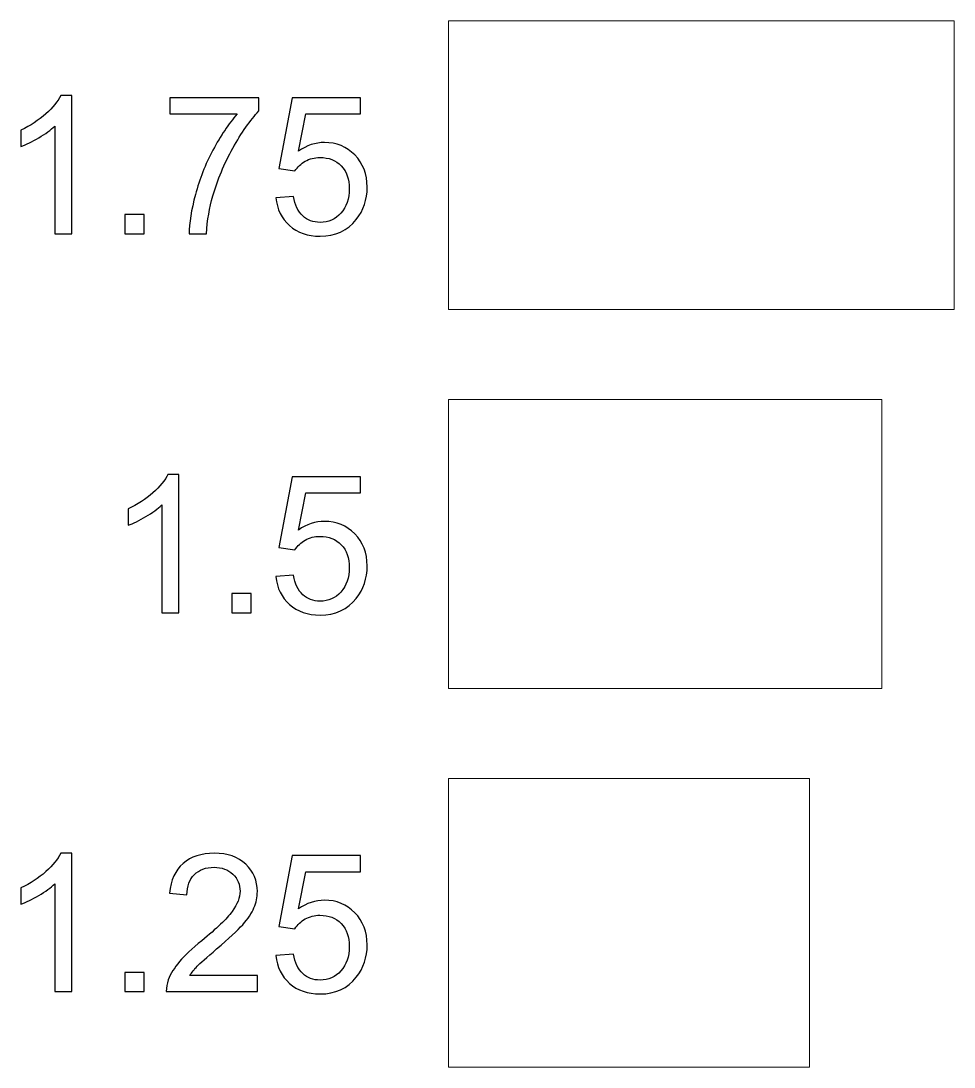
# Model space of a CAD drawing. Header units: millimetres. Extents: x -742 to 1487, y -1115 to 638.
# Drawn here: x -30.5 to 31, y -618.4 to -549.4 of the extents above; entities that cross this region are included whole.
import ezdxf

# ---------------------------------------------------------------- set-up
doc = ezdxf.new("R2010")
doc.units = ezdxf.units.MM
doc.layers.add('Layer 1', color=7, linetype='CONTINUOUS')

msp = doc.modelspace()

# ---------------------------------------------------------------- linework, layer by layer
at = {"layer": 'Layer 1', "color": 250, "lineweight": 9}
for points, knots in [([(-2.325, -568.466), (-2.325, -568.466), (-2.325, -549.416), (-2.325, -549.416), (-2.325, -549.416), (-2.325, -549.416), (31.013, -549.416), (31.013, -549.416), (31.013, -549.416), (31.013, -549.416), (31.013, -568.466), (31.013, -568.466), (31.013, -568.466), (31.013, -568.466), (-2.325, -568.466), (-2.325, -568.466)], [0, 0, 0, 0, 0.2, 0.2, 0.2, 0.2, 0.4, 0.4, 0.4, 0.4, 0.6, 0.6, 0.6, 0.6, 1, 1, 1, 1]), ([(-27.179, -563.469), (-27.179, -563.469), (-28.297, -563.469), (-28.297, -563.469), (-28.297, -563.469), (-28.297, -563.469), (-28.297, -556.353), (-28.297, -556.353), (-28.297, -556.353), (-28.566, -556.611), (-28.919, -556.867), (-29.355, -557.123), (-29.355, -557.123), (-29.791, -557.379), (-30.185, -557.572), (-30.532, -557.699), (-30.532, -557.699), (-30.532, -557.699), (-30.532, -556.62), (-30.532, -556.62), (-30.532, -556.62), (-29.908, -556.328), (-29.362, -555.972), (-28.894, -555.553), (-28.894, -555.553), (-28.426, -555.136), (-28.094, -554.732), (-27.899, -554.338), (-27.899, -554.338), (-27.899, -554.338), (-27.179, -554.338), (-27.179, -554.338), (-27.179, -554.338), (-27.179, -554.338), (-27.179, -563.469), (-27.179, -563.469)], [0, 0, 0, 0, 0.1, 0.1, 0.1, 0.1, 0.2, 0.2, 0.2, 0.2, 0.3, 0.3, 0.3, 0.3, 0.4, 0.4, 0.4, 0.4, 0.5, 0.5, 0.5, 0.5, 0.6, 0.6, 0.6, 0.6, 0.7, 0.7, 0.7, 0.7, 0.8, 0.8, 0.8, 0.8, 1, 1, 1, 1]), ([(-20.715, -555.557), (-20.715, -555.557), (-20.715, -554.49), (-20.715, -554.49), (-20.715, -554.49), (-20.715, -554.49), (-14.835, -554.49), (-14.835, -554.49), (-14.835, -554.49), (-14.835, -554.49), (-14.835, -555.354), (-14.835, -555.354), (-14.835, -555.354), (-15.413, -555.97), (-15.989, -556.789), (-16.556, -557.811), (-16.556, -557.811), (-17.125, -558.834), (-17.563, -559.886), (-17.875, -560.967), (-17.875, -560.967), (-18.097, -561.727), (-18.241, -562.563), (-18.302, -563.469), (-18.302, -563.469), (-18.302, -563.469), (-19.445, -563.469), (-19.445, -563.469), (-19.445, -563.469), (-19.432, -562.754), (-19.293, -561.888), (-19.024, -560.874), (-19.024, -560.874), (-18.755, -559.858), (-18.372, -558.88), (-17.87, -557.938), (-17.87, -557.938), (-17.369, -556.996), (-16.835, -556.203), (-16.27, -555.557), (-16.27, -555.557), (-16.27, -555.557), (-20.715, -555.557), (-20.715, -555.557)], [0, 0, 0, 0, 0.083333, 0.083333, 0.083333, 0.083333, 0.166667, 0.166667, 0.166667, 0.166667, 0.25, 0.25, 0.25, 0.25, 0.333333, 0.333333, 0.333333, 0.333333, 0.416667, 0.416667, 0.416667, 0.416667, 0.5, 0.5, 0.5, 0.5, 0.583333, 0.583333, 0.583333, 0.583333, 0.666667, 0.666667, 0.666667, 0.666667, 0.75, 0.75, 0.75, 0.75, 0.833333, 0.833333, 0.833333, 0.833333, 1, 1, 1, 1]), ([(-13.715, -561.082), (-13.715, -561.082), (-12.547, -560.993), (-12.547, -560.993), (-12.547, -560.993), (-12.46, -561.562), (-12.259, -561.99), (-11.946, -562.277), (-11.946, -562.277), (-11.633, -562.563), (-11.249, -562.707), (-10.799, -562.707), (-10.799, -562.707), (-10.255, -562.707), (-9.8, -562.504), (-9.429, -562.1), (-9.429, -562.1), (-9.061, -561.693), (-8.877, -561.156), (-8.877, -560.487), (-8.877, -560.487), (-8.877, -559.85), (-9.052, -559.348), (-9.406, -558.98), (-9.406, -558.98), (-9.759, -558.611), (-10.227, -558.427), (-10.809, -558.427), (-10.809, -558.427), (-11.171, -558.427), (-11.495, -558.51), (-11.783, -558.675), (-11.783, -558.675), (-12.069, -558.84), (-12.293, -559.054), (-12.458, -559.316), (-12.458, -559.316), (-12.458, -559.316), (-13.512, -559.164), (-13.512, -559.164), (-13.512, -559.164), (-13.512, -559.164), (-12.636, -554.49), (-12.636, -554.49), (-12.636, -554.49), (-12.636, -554.49), (-8.127, -554.49), (-8.127, -554.49), (-8.127, -554.49), (-8.127, -554.49), (-8.127, -555.557), (-8.127, -555.557), (-8.127, -555.557), (-8.127, -555.557), (-11.745, -555.557), (-11.745, -555.557), (-11.745, -555.557), (-11.745, -555.557), (-12.229, -558.01), (-12.229, -558.01), (-12.229, -558.01), (-11.685, -557.627), (-11.114, -557.437), (-10.517, -557.437), (-10.517, -557.437), (-9.725, -557.437), (-9.057, -557.712), (-8.513, -558.262), (-8.513, -558.262), (-7.969, -558.812), (-7.696, -559.519), (-7.696, -560.383), (-7.696, -560.383), (-7.696, -561.206), (-7.935, -561.918), (-8.413, -562.517), (-8.413, -562.517), (-8.995, -563.253), (-9.791, -563.622), (-10.799, -563.622), (-10.799, -563.622), (-11.624, -563.622), (-12.297, -563.389), (-12.82, -562.925), (-12.82, -562.925), (-13.343, -562.462), (-13.641, -561.848), (-13.715, -561.082)], [0, 0, 0, 0, 0.043478, 0.043478, 0.043478, 0.043478, 0.086957, 0.086957, 0.086957, 0.086957, 0.130435, 0.130435, 0.130435, 0.130435, 0.173913, 0.173913, 0.173913, 0.173913, 0.217391, 0.217391, 0.217391, 0.217391, 0.26087, 0.26087, 0.26087, 0.26087, 0.304348, 0.304348, 0.304348, 0.304348, 0.347826, 0.347826, 0.347826, 0.347826, 0.391304, 0.391304, 0.391304, 0.391304, 0.434783, 0.434783, 0.434783, 0.434783, 0.478261, 0.478261, 0.478261, 0.478261, 0.521739, 0.521739, 0.521739, 0.521739, 0.565217, 0.565217, 0.565217, 0.565217, 0.608696, 0.608696, 0.608696, 0.608696, 0.652174, 0.652174, 0.652174, 0.652174, 0.695652, 0.695652, 0.695652, 0.695652, 0.73913, 0.73913, 0.73913, 0.73913, 0.782609, 0.782609, 0.782609, 0.782609, 0.826087, 0.826087, 0.826087, 0.826087, 0.869565, 0.869565, 0.869565, 0.869565, 0.913043, 0.913043, 0.913043, 0.913043, 1, 1, 1, 1]), ([(-23.685, -563.469), (-23.685, -563.469), (-23.685, -562.199), (-23.685, -562.199), (-23.685, -562.199), (-23.685, -562.199), (-22.415, -562.199), (-22.415, -562.199), (-22.415, -562.199), (-22.415, -562.199), (-22.415, -563.469), (-22.415, -563.469), (-22.415, -563.469), (-22.415, -563.469), (-23.685, -563.469), (-23.685, -563.469)], [0, 0, 0, 0, 0.2, 0.2, 0.2, 0.2, 0.4, 0.4, 0.4, 0.4, 0.6, 0.6, 0.6, 0.6, 1, 1, 1, 1]), ([(-2.325, -593.457), (-2.325, -593.457), (-2.325, -574.407), (-2.325, -574.407), (-2.325, -574.407), (-2.325, -574.407), (26.25, -574.407), (26.25, -574.407), (26.25, -574.407), (26.25, -574.407), (26.25, -593.457), (26.25, -593.457), (26.25, -593.457), (26.25, -593.457), (-2.325, -593.457), (-2.325, -593.457)], [0, 0, 0, 0, 0.2, 0.2, 0.2, 0.2, 0.4, 0.4, 0.4, 0.4, 0.6, 0.6, 0.6, 0.6, 1, 1, 1, 1]), ([(-20.116, -588.469), (-20.116, -588.469), (-21.234, -588.469), (-21.234, -588.469), (-21.234, -588.469), (-21.234, -588.469), (-21.234, -581.353), (-21.234, -581.353), (-21.234, -581.353), (-21.503, -581.611), (-21.856, -581.867), (-22.292, -582.123), (-22.292, -582.123), (-22.728, -582.379), (-23.122, -582.572), (-23.469, -582.699), (-23.469, -582.699), (-23.469, -582.699), (-23.469, -581.62), (-23.469, -581.62), (-23.469, -581.62), (-22.845, -581.328), (-22.298, -580.972), (-21.831, -580.553), (-21.831, -580.553), (-21.363, -580.136), (-21.031, -579.732), (-20.836, -579.338), (-20.836, -579.338), (-20.836, -579.338), (-20.116, -579.338), (-20.116, -579.338), (-20.116, -579.338), (-20.116, -579.338), (-20.116, -588.469), (-20.116, -588.469)], [0, 0, 0, 0, 0.1, 0.1, 0.1, 0.1, 0.2, 0.2, 0.2, 0.2, 0.3, 0.3, 0.3, 0.3, 0.4, 0.4, 0.4, 0.4, 0.5, 0.5, 0.5, 0.5, 0.6, 0.6, 0.6, 0.6, 0.7, 0.7, 0.7, 0.7, 0.8, 0.8, 0.8, 0.8, 1, 1, 1, 1]), ([(-13.715, -586.082), (-13.715, -586.082), (-12.547, -585.993), (-12.547, -585.993), (-12.547, -585.993), (-12.46, -586.562), (-12.259, -586.99), (-11.946, -587.277), (-11.946, -587.277), (-11.633, -587.563), (-11.249, -587.707), (-10.799, -587.707), (-10.799, -587.707), (-10.255, -587.707), (-9.8, -587.504), (-9.429, -587.1), (-9.429, -587.1), (-9.061, -586.693), (-8.877, -586.156), (-8.877, -585.487), (-8.877, -585.487), (-8.877, -584.85), (-9.052, -584.348), (-9.406, -583.98), (-9.406, -583.98), (-9.759, -583.611), (-10.227, -583.427), (-10.809, -583.427), (-10.809, -583.427), (-11.171, -583.427), (-11.495, -583.51), (-11.783, -583.675), (-11.783, -583.675), (-12.069, -583.84), (-12.293, -584.054), (-12.458, -584.316), (-12.458, -584.316), (-12.458, -584.316), (-13.512, -584.164), (-13.512, -584.164), (-13.512, -584.164), (-13.512, -584.164), (-12.636, -579.49), (-12.636, -579.49), (-12.636, -579.49), (-12.636, -579.49), (-8.127, -579.49), (-8.127, -579.49), (-8.127, -579.49), (-8.127, -579.49), (-8.127, -580.557), (-8.127, -580.557), (-8.127, -580.557), (-8.127, -580.557), (-11.745, -580.557), (-11.745, -580.557), (-11.745, -580.557), (-11.745, -580.557), (-12.229, -583.01), (-12.229, -583.01), (-12.229, -583.01), (-11.685, -582.627), (-11.114, -582.437), (-10.517, -582.437), (-10.517, -582.437), (-9.725, -582.437), (-9.057, -582.712), (-8.513, -583.262), (-8.513, -583.262), (-7.969, -583.812), (-7.696, -584.519), (-7.696, -585.383), (-7.696, -585.383), (-7.696, -586.206), (-7.935, -586.918), (-8.413, -587.517), (-8.413, -587.517), (-8.995, -588.253), (-9.791, -588.622), (-10.799, -588.622), (-10.799, -588.622), (-11.624, -588.622), (-12.297, -588.389), (-12.82, -587.925), (-12.82, -587.925), (-13.343, -587.462), (-13.641, -586.848), (-13.715, -586.082)], [0, 0, 0, 0, 0.043478, 0.043478, 0.043478, 0.043478, 0.086957, 0.086957, 0.086957, 0.086957, 0.130435, 0.130435, 0.130435, 0.130435, 0.173913, 0.173913, 0.173913, 0.173913, 0.217391, 0.217391, 0.217391, 0.217391, 0.26087, 0.26087, 0.26087, 0.26087, 0.304348, 0.304348, 0.304348, 0.304348, 0.347826, 0.347826, 0.347826, 0.347826, 0.391304, 0.391304, 0.391304, 0.391304, 0.434783, 0.434783, 0.434783, 0.434783, 0.478261, 0.478261, 0.478261, 0.478261, 0.521739, 0.521739, 0.521739, 0.521739, 0.565217, 0.565217, 0.565217, 0.565217, 0.608696, 0.608696, 0.608696, 0.608696, 0.652174, 0.652174, 0.652174, 0.652174, 0.695652, 0.695652, 0.695652, 0.695652, 0.73913, 0.73913, 0.73913, 0.73913, 0.782609, 0.782609, 0.782609, 0.782609, 0.826087, 0.826087, 0.826087, 0.826087, 0.869565, 0.869565, 0.869565, 0.869565, 0.913043, 0.913043, 0.913043, 0.913043, 1, 1, 1, 1]), ([(-16.622, -588.469), (-16.622, -588.469), (-16.622, -587.199), (-16.622, -587.199), (-16.622, -587.199), (-16.622, -587.199), (-15.352, -587.199), (-15.352, -587.199), (-15.352, -587.199), (-15.352, -587.199), (-15.352, -588.469), (-15.352, -588.469), (-15.352, -588.469), (-15.352, -588.469), (-16.622, -588.469), (-16.622, -588.469)], [0, 0, 0, 0, 0.2, 0.2, 0.2, 0.2, 0.4, 0.4, 0.4, 0.4, 0.6, 0.6, 0.6, 0.6, 1, 1, 1, 1]), ([(-2.325, -618.447), (-2.325, -618.447), (-2.325, -599.397), (-2.325, -599.397), (-2.325, -599.397), (-2.325, -599.397), (21.488, -599.397), (21.488, -599.397), (21.488, -599.397), (21.488, -599.397), (21.488, -618.447), (21.488, -618.447), (21.488, -618.447), (21.488, -618.447), (-2.325, -618.447), (-2.325, -618.447)], [0, 0, 0, 0, 0.2, 0.2, 0.2, 0.2, 0.4, 0.4, 0.4, 0.4, 0.6, 0.6, 0.6, 0.6, 1, 1, 1, 1]), ([(-27.179, -613.469), (-27.179, -613.469), (-28.297, -613.469), (-28.297, -613.469), (-28.297, -613.469), (-28.297, -613.469), (-28.297, -606.353), (-28.297, -606.353), (-28.297, -606.353), (-28.566, -606.611), (-28.919, -606.867), (-29.355, -607.123), (-29.355, -607.123), (-29.791, -607.379), (-30.185, -607.572), (-30.532, -607.699), (-30.532, -607.699), (-30.532, -607.699), (-30.532, -606.62), (-30.532, -606.62), (-30.532, -606.62), (-29.908, -606.328), (-29.362, -605.972), (-28.894, -605.553), (-28.894, -605.553), (-28.426, -605.136), (-28.094, -604.732), (-27.899, -604.338), (-27.899, -604.338), (-27.899, -604.338), (-27.179, -604.338), (-27.179, -604.338), (-27.179, -604.338), (-27.179, -604.338), (-27.179, -613.469), (-27.179, -613.469)], [0, 0, 0, 0, 0.1, 0.1, 0.1, 0.1, 0.2, 0.2, 0.2, 0.2, 0.3, 0.3, 0.3, 0.3, 0.4, 0.4, 0.4, 0.4, 0.5, 0.5, 0.5, 0.5, 0.6, 0.6, 0.6, 0.6, 0.7, 0.7, 0.7, 0.7, 0.8, 0.8, 0.8, 0.8, 1, 1, 1, 1]), ([(-14.924, -612.402), (-14.924, -612.402), (-14.924, -613.469), (-14.924, -613.469), (-14.924, -613.469), (-14.924, -613.469), (-20.944, -613.469), (-20.944, -613.469), (-20.944, -613.469), (-20.952, -613.2), (-20.908, -612.942), (-20.813, -612.692), (-20.813, -612.692), (-20.658, -612.284), (-20.41, -611.88), (-20.07, -611.484), (-20.07, -611.484), (-19.729, -611.088), (-19.242, -610.631), (-18.609, -610.112), (-18.609, -610.112), (-17.625, -609.301), (-16.956, -608.66), (-16.607, -608.186), (-16.607, -608.186), (-16.255, -607.712), (-16.08, -607.263), (-16.08, -606.84), (-16.08, -606.84), (-16.08, -606.397), (-16.238, -606.025), (-16.556, -605.72), (-16.556, -605.72), (-16.873, -605.417), (-17.288, -605.265), (-17.798, -605.265), (-17.798, -605.265), (-18.338, -605.265), (-18.77, -605.426), (-19.094, -605.748), (-19.094, -605.748), (-19.418, -606.067), (-19.581, -606.512), (-19.585, -607.081), (-19.585, -607.081), (-19.585, -607.081), (-20.728, -606.967), (-20.728, -606.967), (-20.728, -606.967), (-20.65, -606.112), (-20.353, -605.46), (-19.841, -605.011), (-19.841, -605.011), (-19.327, -604.562), (-18.639, -604.338), (-17.773, -604.338), (-17.773, -604.338), (-16.901, -604.338), (-16.209, -604.579), (-15.701, -605.064), (-15.701, -605.064), (-15.191, -605.549), (-14.937, -606.15), (-14.937, -606.865), (-14.937, -606.865), (-14.937, -607.229), (-15.011, -607.587), (-15.161, -607.938), (-15.161, -607.938), (-15.309, -608.292), (-15.557, -608.662), (-15.902, -609.052), (-15.902, -609.052), (-16.249, -609.439), (-16.823, -609.975), (-17.623, -610.652), (-17.623, -610.652), (-18.294, -611.215), (-18.725, -611.596), (-18.916, -611.797), (-18.916, -611.797), (-19.106, -611.998), (-19.263, -612.199), (-19.388, -612.402), (-19.388, -612.402), (-19.388, -612.402), (-14.924, -612.402), (-14.924, -612.402)], [0, 0, 0, 0, 0.043478, 0.043478, 0.043478, 0.043478, 0.086957, 0.086957, 0.086957, 0.086957, 0.130435, 0.130435, 0.130435, 0.130435, 0.173913, 0.173913, 0.173913, 0.173913, 0.217391, 0.217391, 0.217391, 0.217391, 0.26087, 0.26087, 0.26087, 0.26087, 0.304348, 0.304348, 0.304348, 0.304348, 0.347826, 0.347826, 0.347826, 0.347826, 0.391304, 0.391304, 0.391304, 0.391304, 0.434783, 0.434783, 0.434783, 0.434783, 0.478261, 0.478261, 0.478261, 0.478261, 0.521739, 0.521739, 0.521739, 0.521739, 0.565217, 0.565217, 0.565217, 0.565217, 0.608696, 0.608696, 0.608696, 0.608696, 0.652174, 0.652174, 0.652174, 0.652174, 0.695652, 0.695652, 0.695652, 0.695652, 0.73913, 0.73913, 0.73913, 0.73913, 0.782609, 0.782609, 0.782609, 0.782609, 0.826087, 0.826087, 0.826087, 0.826087, 0.869565, 0.869565, 0.869565, 0.869565, 0.913043, 0.913043, 0.913043, 0.913043, 1, 1, 1, 1]), ([(-13.715, -611.082), (-13.715, -611.082), (-12.547, -610.993), (-12.547, -610.993), (-12.547, -610.993), (-12.46, -611.562), (-12.259, -611.99), (-11.946, -612.277), (-11.946, -612.277), (-11.633, -612.563), (-11.249, -612.707), (-10.799, -612.707), (-10.799, -612.707), (-10.255, -612.707), (-9.8, -612.504), (-9.429, -612.1), (-9.429, -612.1), (-9.061, -611.693), (-8.877, -611.156), (-8.877, -610.487), (-8.877, -610.487), (-8.877, -609.85), (-9.052, -609.348), (-9.406, -608.98), (-9.406, -608.98), (-9.759, -608.611), (-10.227, -608.427), (-10.809, -608.427), (-10.809, -608.427), (-11.171, -608.427), (-11.495, -608.51), (-11.783, -608.675), (-11.783, -608.675), (-12.069, -608.84), (-12.293, -609.054), (-12.458, -609.316), (-12.458, -609.316), (-12.458, -609.316), (-13.512, -609.164), (-13.512, -609.164), (-13.512, -609.164), (-13.512, -609.164), (-12.636, -604.49), (-12.636, -604.49), (-12.636, -604.49), (-12.636, -604.49), (-8.127, -604.49), (-8.127, -604.49), (-8.127, -604.49), (-8.127, -604.49), (-8.127, -605.557), (-8.127, -605.557), (-8.127, -605.557), (-8.127, -605.557), (-11.745, -605.557), (-11.745, -605.557), (-11.745, -605.557), (-11.745, -605.557), (-12.229, -608.01), (-12.229, -608.01), (-12.229, -608.01), (-11.685, -607.627), (-11.114, -607.437), (-10.517, -607.437), (-10.517, -607.437), (-9.725, -607.437), (-9.057, -607.712), (-8.513, -608.262), (-8.513, -608.262), (-7.969, -608.812), (-7.696, -609.519), (-7.696, -610.383), (-7.696, -610.383), (-7.696, -611.206), (-7.935, -611.918), (-8.413, -612.517), (-8.413, -612.517), (-8.995, -613.253), (-9.791, -613.622), (-10.799, -613.622), (-10.799, -613.622), (-11.624, -613.622), (-12.297, -613.389), (-12.82, -612.925), (-12.82, -612.925), (-13.343, -612.462), (-13.641, -611.848), (-13.715, -611.082)], [0, 0, 0, 0, 0.043478, 0.043478, 0.043478, 0.043478, 0.086957, 0.086957, 0.086957, 0.086957, 0.130435, 0.130435, 0.130435, 0.130435, 0.173913, 0.173913, 0.173913, 0.173913, 0.217391, 0.217391, 0.217391, 0.217391, 0.26087, 0.26087, 0.26087, 0.26087, 0.304348, 0.304348, 0.304348, 0.304348, 0.347826, 0.347826, 0.347826, 0.347826, 0.391304, 0.391304, 0.391304, 0.391304, 0.434783, 0.434783, 0.434783, 0.434783, 0.478261, 0.478261, 0.478261, 0.478261, 0.521739, 0.521739, 0.521739, 0.521739, 0.565217, 0.565217, 0.565217, 0.565217, 0.608696, 0.608696, 0.608696, 0.608696, 0.652174, 0.652174, 0.652174, 0.652174, 0.695652, 0.695652, 0.695652, 0.695652, 0.73913, 0.73913, 0.73913, 0.73913, 0.782609, 0.782609, 0.782609, 0.782609, 0.826087, 0.826087, 0.826087, 0.826087, 0.869565, 0.869565, 0.869565, 0.869565, 0.913043, 0.913043, 0.913043, 0.913043, 1, 1, 1, 1]), ([(-23.685, -613.469), (-23.685, -613.469), (-23.685, -612.199), (-23.685, -612.199), (-23.685, -612.199), (-23.685, -612.199), (-22.415, -612.199), (-22.415, -612.199), (-22.415, -612.199), (-22.415, -612.199), (-22.415, -613.469), (-22.415, -613.469), (-22.415, -613.469), (-22.415, -613.469), (-23.685, -613.469), (-23.685, -613.469)], [0, 0, 0, 0, 0.2, 0.2, 0.2, 0.2, 0.4, 0.4, 0.4, 0.4, 0.6, 0.6, 0.6, 0.6, 1, 1, 1, 1])]:
    msp.add_open_spline(points, degree=3, knots=knots, dxfattribs=at)
at = {"layer": 'Layer 1', "color": 250}
for points, knots in [([(-27.179, -563.469), (-27.179, -563.469), (-28.297, -563.469), (-28.297, -563.469), (-28.297, -563.469), (-28.297, -563.469), (-28.297, -556.353), (-28.297, -556.353), (-28.297, -556.353), (-28.566, -556.611), (-28.919, -556.867), (-29.355, -557.123), (-29.355, -557.123), (-29.791, -557.379), (-30.185, -557.572), (-30.532, -557.699), (-30.532, -557.699), (-30.532, -557.699), (-30.532, -556.62), (-30.532, -556.62), (-30.532, -556.62), (-29.908, -556.328), (-29.362, -555.972), (-28.894, -555.553), (-28.894, -555.553), (-28.426, -555.136), (-28.094, -554.732), (-27.899, -554.338), (-27.899, -554.338), (-27.899, -554.338), (-27.179, -554.338), (-27.179, -554.338), (-27.179, -554.338), (-27.179, -554.338), (-27.179, -563.469), (-27.179, -563.469)], [0, 0, 0, 0, 0.1, 0.1, 0.1, 0.1, 0.2, 0.2, 0.2, 0.2, 0.3, 0.3, 0.3, 0.3, 0.4, 0.4, 0.4, 0.4, 0.5, 0.5, 0.5, 0.5, 0.6, 0.6, 0.6, 0.6, 0.7, 0.7, 0.7, 0.7, 0.8, 0.8, 0.8, 0.8, 1, 1, 1, 1]), ([(-20.715, -555.557), (-20.715, -555.557), (-20.715, -554.49), (-20.715, -554.49), (-20.715, -554.49), (-20.715, -554.49), (-14.835, -554.49), (-14.835, -554.49), (-14.835, -554.49), (-14.835, -554.49), (-14.835, -555.354), (-14.835, -555.354), (-14.835, -555.354), (-15.413, -555.97), (-15.989, -556.789), (-16.556, -557.811), (-16.556, -557.811), (-17.125, -558.834), (-17.563, -559.886), (-17.875, -560.967), (-17.875, -560.967), (-18.097, -561.727), (-18.241, -562.563), (-18.302, -563.469), (-18.302, -563.469), (-18.302, -563.469), (-19.445, -563.469), (-19.445, -563.469), (-19.445, -563.469), (-19.432, -562.754), (-19.293, -561.888), (-19.024, -560.874), (-19.024, -560.874), (-18.755, -559.858), (-18.372, -558.88), (-17.87, -557.938), (-17.87, -557.938), (-17.369, -556.996), (-16.835, -556.203), (-16.27, -555.557), (-16.27, -555.557), (-16.27, -555.557), (-20.715, -555.557), (-20.715, -555.557)], [0, 0, 0, 0, 0.083333, 0.083333, 0.083333, 0.083333, 0.166667, 0.166667, 0.166667, 0.166667, 0.25, 0.25, 0.25, 0.25, 0.333333, 0.333333, 0.333333, 0.333333, 0.416667, 0.416667, 0.416667, 0.416667, 0.5, 0.5, 0.5, 0.5, 0.583333, 0.583333, 0.583333, 0.583333, 0.666667, 0.666667, 0.666667, 0.666667, 0.75, 0.75, 0.75, 0.75, 0.833333, 0.833333, 0.833333, 0.833333, 1, 1, 1, 1]), ([(-13.715, -561.082), (-13.715, -561.082), (-12.547, -560.993), (-12.547, -560.993), (-12.547, -560.993), (-12.46, -561.562), (-12.259, -561.99), (-11.946, -562.277), (-11.946, -562.277), (-11.633, -562.563), (-11.249, -562.707), (-10.799, -562.707), (-10.799, -562.707), (-10.255, -562.707), (-9.8, -562.504), (-9.429, -562.1), (-9.429, -562.1), (-9.061, -561.693), (-8.877, -561.156), (-8.877, -560.487), (-8.877, -560.487), (-8.877, -559.85), (-9.052, -559.348), (-9.406, -558.98), (-9.406, -558.98), (-9.759, -558.611), (-10.227, -558.427), (-10.809, -558.427), (-10.809, -558.427), (-11.171, -558.427), (-11.495, -558.51), (-11.783, -558.675), (-11.783, -558.675), (-12.069, -558.84), (-12.293, -559.054), (-12.458, -559.316), (-12.458, -559.316), (-12.458, -559.316), (-13.512, -559.164), (-13.512, -559.164), (-13.512, -559.164), (-13.512, -559.164), (-12.636, -554.49), (-12.636, -554.49), (-12.636, -554.49), (-12.636, -554.49), (-8.127, -554.49), (-8.127, -554.49), (-8.127, -554.49), (-8.127, -554.49), (-8.127, -555.557), (-8.127, -555.557), (-8.127, -555.557), (-8.127, -555.557), (-11.745, -555.557), (-11.745, -555.557), (-11.745, -555.557), (-11.745, -555.557), (-12.229, -558.01), (-12.229, -558.01), (-12.229, -558.01), (-11.685, -557.627), (-11.114, -557.437), (-10.517, -557.437), (-10.517, -557.437), (-9.725, -557.437), (-9.057, -557.712), (-8.513, -558.262), (-8.513, -558.262), (-7.969, -558.812), (-7.696, -559.519), (-7.696, -560.383), (-7.696, -560.383), (-7.696, -561.206), (-7.935, -561.918), (-8.413, -562.517), (-8.413, -562.517), (-8.995, -563.253), (-9.791, -563.622), (-10.799, -563.622), (-10.799, -563.622), (-11.624, -563.622), (-12.297, -563.389), (-12.82, -562.925), (-12.82, -562.925), (-13.343, -562.462), (-13.641, -561.848), (-13.715, -561.082)], [0, 0, 0, 0, 0.043478, 0.043478, 0.043478, 0.043478, 0.086957, 0.086957, 0.086957, 0.086957, 0.130435, 0.130435, 0.130435, 0.130435, 0.173913, 0.173913, 0.173913, 0.173913, 0.217391, 0.217391, 0.217391, 0.217391, 0.26087, 0.26087, 0.26087, 0.26087, 0.304348, 0.304348, 0.304348, 0.304348, 0.347826, 0.347826, 0.347826, 0.347826, 0.391304, 0.391304, 0.391304, 0.391304, 0.434783, 0.434783, 0.434783, 0.434783, 0.478261, 0.478261, 0.478261, 0.478261, 0.521739, 0.521739, 0.521739, 0.521739, 0.565217, 0.565217, 0.565217, 0.565217, 0.608696, 0.608696, 0.608696, 0.608696, 0.652174, 0.652174, 0.652174, 0.652174, 0.695652, 0.695652, 0.695652, 0.695652, 0.73913, 0.73913, 0.73913, 0.73913, 0.782609, 0.782609, 0.782609, 0.782609, 0.826087, 0.826087, 0.826087, 0.826087, 0.869565, 0.869565, 0.869565, 0.869565, 0.913043, 0.913043, 0.913043, 0.913043, 1, 1, 1, 1]), ([(-23.685, -563.469), (-23.685, -563.469), (-23.685, -562.199), (-23.685, -562.199), (-23.685, -562.199), (-23.685, -562.199), (-22.415, -562.199), (-22.415, -562.199), (-22.415, -562.199), (-22.415, -562.199), (-22.415, -563.469), (-22.415, -563.469), (-22.415, -563.469), (-22.415, -563.469), (-23.685, -563.469), (-23.685, -563.469)], [0, 0, 0, 0, 0.2, 0.2, 0.2, 0.2, 0.4, 0.4, 0.4, 0.4, 0.6, 0.6, 0.6, 0.6, 1, 1, 1, 1]), ([(-20.116, -588.469), (-20.116, -588.469), (-21.234, -588.469), (-21.234, -588.469), (-21.234, -588.469), (-21.234, -588.469), (-21.234, -581.353), (-21.234, -581.353), (-21.234, -581.353), (-21.503, -581.611), (-21.856, -581.867), (-22.292, -582.123), (-22.292, -582.123), (-22.728, -582.379), (-23.122, -582.572), (-23.469, -582.699), (-23.469, -582.699), (-23.469, -582.699), (-23.469, -581.62), (-23.469, -581.62), (-23.469, -581.62), (-22.845, -581.328), (-22.298, -580.972), (-21.831, -580.553), (-21.831, -580.553), (-21.363, -580.136), (-21.031, -579.732), (-20.836, -579.338), (-20.836, -579.338), (-20.836, -579.338), (-20.116, -579.338), (-20.116, -579.338), (-20.116, -579.338), (-20.116, -579.338), (-20.116, -588.469), (-20.116, -588.469)], [0, 0, 0, 0, 0.1, 0.1, 0.1, 0.1, 0.2, 0.2, 0.2, 0.2, 0.3, 0.3, 0.3, 0.3, 0.4, 0.4, 0.4, 0.4, 0.5, 0.5, 0.5, 0.5, 0.6, 0.6, 0.6, 0.6, 0.7, 0.7, 0.7, 0.7, 0.8, 0.8, 0.8, 0.8, 1, 1, 1, 1]), ([(-13.715, -586.082), (-13.715, -586.082), (-12.547, -585.993), (-12.547, -585.993), (-12.547, -585.993), (-12.46, -586.562), (-12.259, -586.99), (-11.946, -587.277), (-11.946, -587.277), (-11.633, -587.563), (-11.249, -587.707), (-10.799, -587.707), (-10.799, -587.707), (-10.255, -587.707), (-9.8, -587.504), (-9.429, -587.1), (-9.429, -587.1), (-9.061, -586.693), (-8.877, -586.156), (-8.877, -585.487), (-8.877, -585.487), (-8.877, -584.85), (-9.052, -584.348), (-9.406, -583.98), (-9.406, -583.98), (-9.759, -583.611), (-10.227, -583.427), (-10.809, -583.427), (-10.809, -583.427), (-11.171, -583.427), (-11.495, -583.51), (-11.783, -583.675), (-11.783, -583.675), (-12.069, -583.84), (-12.293, -584.054), (-12.458, -584.316), (-12.458, -584.316), (-12.458, -584.316), (-13.512, -584.164), (-13.512, -584.164), (-13.512, -584.164), (-13.512, -584.164), (-12.636, -579.49), (-12.636, -579.49), (-12.636, -579.49), (-12.636, -579.49), (-8.127, -579.49), (-8.127, -579.49), (-8.127, -579.49), (-8.127, -579.49), (-8.127, -580.557), (-8.127, -580.557), (-8.127, -580.557), (-8.127, -580.557), (-11.745, -580.557), (-11.745, -580.557), (-11.745, -580.557), (-11.745, -580.557), (-12.229, -583.01), (-12.229, -583.01), (-12.229, -583.01), (-11.685, -582.627), (-11.114, -582.437), (-10.517, -582.437), (-10.517, -582.437), (-9.725, -582.437), (-9.057, -582.712), (-8.513, -583.262), (-8.513, -583.262), (-7.969, -583.812), (-7.696, -584.519), (-7.696, -585.383), (-7.696, -585.383), (-7.696, -586.206), (-7.935, -586.918), (-8.413, -587.517), (-8.413, -587.517), (-8.995, -588.253), (-9.791, -588.622), (-10.799, -588.622), (-10.799, -588.622), (-11.624, -588.622), (-12.297, -588.389), (-12.82, -587.925), (-12.82, -587.925), (-13.343, -587.462), (-13.641, -586.848), (-13.715, -586.082)], [0, 0, 0, 0, 0.043478, 0.043478, 0.043478, 0.043478, 0.086957, 0.086957, 0.086957, 0.086957, 0.130435, 0.130435, 0.130435, 0.130435, 0.173913, 0.173913, 0.173913, 0.173913, 0.217391, 0.217391, 0.217391, 0.217391, 0.26087, 0.26087, 0.26087, 0.26087, 0.304348, 0.304348, 0.304348, 0.304348, 0.347826, 0.347826, 0.347826, 0.347826, 0.391304, 0.391304, 0.391304, 0.391304, 0.434783, 0.434783, 0.434783, 0.434783, 0.478261, 0.478261, 0.478261, 0.478261, 0.521739, 0.521739, 0.521739, 0.521739, 0.565217, 0.565217, 0.565217, 0.565217, 0.608696, 0.608696, 0.608696, 0.608696, 0.652174, 0.652174, 0.652174, 0.652174, 0.695652, 0.695652, 0.695652, 0.695652, 0.73913, 0.73913, 0.73913, 0.73913, 0.782609, 0.782609, 0.782609, 0.782609, 0.826087, 0.826087, 0.826087, 0.826087, 0.869565, 0.869565, 0.869565, 0.869565, 0.913043, 0.913043, 0.913043, 0.913043, 1, 1, 1, 1]), ([(-16.622, -588.469), (-16.622, -588.469), (-16.622, -587.199), (-16.622, -587.199), (-16.622, -587.199), (-16.622, -587.199), (-15.352, -587.199), (-15.352, -587.199), (-15.352, -587.199), (-15.352, -587.199), (-15.352, -588.469), (-15.352, -588.469), (-15.352, -588.469), (-15.352, -588.469), (-16.622, -588.469), (-16.622, -588.469)], [0, 0, 0, 0, 0.2, 0.2, 0.2, 0.2, 0.4, 0.4, 0.4, 0.4, 0.6, 0.6, 0.6, 0.6, 1, 1, 1, 1]), ([(-27.179, -613.469), (-27.179, -613.469), (-28.297, -613.469), (-28.297, -613.469), (-28.297, -613.469), (-28.297, -613.469), (-28.297, -606.353), (-28.297, -606.353), (-28.297, -606.353), (-28.566, -606.611), (-28.919, -606.867), (-29.355, -607.123), (-29.355, -607.123), (-29.791, -607.379), (-30.185, -607.572), (-30.532, -607.699), (-30.532, -607.699), (-30.532, -607.699), (-30.532, -606.62), (-30.532, -606.62), (-30.532, -606.62), (-29.908, -606.328), (-29.362, -605.972), (-28.894, -605.553), (-28.894, -605.553), (-28.426, -605.136), (-28.094, -604.732), (-27.899, -604.338), (-27.899, -604.338), (-27.899, -604.338), (-27.179, -604.338), (-27.179, -604.338), (-27.179, -604.338), (-27.179, -604.338), (-27.179, -613.469), (-27.179, -613.469)], [0, 0, 0, 0, 0.1, 0.1, 0.1, 0.1, 0.2, 0.2, 0.2, 0.2, 0.3, 0.3, 0.3, 0.3, 0.4, 0.4, 0.4, 0.4, 0.5, 0.5, 0.5, 0.5, 0.6, 0.6, 0.6, 0.6, 0.7, 0.7, 0.7, 0.7, 0.8, 0.8, 0.8, 0.8, 1, 1, 1, 1]), ([(-14.924, -612.402), (-14.924, -612.402), (-14.924, -613.469), (-14.924, -613.469), (-14.924, -613.469), (-14.924, -613.469), (-20.944, -613.469), (-20.944, -613.469), (-20.944, -613.469), (-20.952, -613.2), (-20.908, -612.942), (-20.813, -612.692), (-20.813, -612.692), (-20.658, -612.284), (-20.41, -611.88), (-20.07, -611.484), (-20.07, -611.484), (-19.729, -611.088), (-19.242, -610.631), (-18.609, -610.112), (-18.609, -610.112), (-17.625, -609.301), (-16.956, -608.66), (-16.607, -608.186), (-16.607, -608.186), (-16.255, -607.712), (-16.08, -607.263), (-16.08, -606.84), (-16.08, -606.84), (-16.08, -606.397), (-16.238, -606.025), (-16.556, -605.72), (-16.556, -605.72), (-16.873, -605.417), (-17.288, -605.265), (-17.798, -605.265), (-17.798, -605.265), (-18.338, -605.265), (-18.77, -605.426), (-19.094, -605.748), (-19.094, -605.748), (-19.418, -606.067), (-19.581, -606.512), (-19.585, -607.081), (-19.585, -607.081), (-19.585, -607.081), (-20.728, -606.967), (-20.728, -606.967), (-20.728, -606.967), (-20.65, -606.112), (-20.353, -605.46), (-19.841, -605.011), (-19.841, -605.011), (-19.327, -604.562), (-18.639, -604.338), (-17.773, -604.338), (-17.773, -604.338), (-16.901, -604.338), (-16.209, -604.579), (-15.701, -605.064), (-15.701, -605.064), (-15.191, -605.549), (-14.937, -606.15), (-14.937, -606.865), (-14.937, -606.865), (-14.937, -607.229), (-15.011, -607.587), (-15.161, -607.938), (-15.161, -607.938), (-15.309, -608.292), (-15.557, -608.662), (-15.902, -609.052), (-15.902, -609.052), (-16.249, -609.439), (-16.823, -609.975), (-17.623, -610.652), (-17.623, -610.652), (-18.294, -611.215), (-18.725, -611.596), (-18.916, -611.797), (-18.916, -611.797), (-19.106, -611.998), (-19.263, -612.199), (-19.388, -612.402), (-19.388, -612.402), (-19.388, -612.402), (-14.924, -612.402), (-14.924, -612.402)], [0, 0, 0, 0, 0.043478, 0.043478, 0.043478, 0.043478, 0.086957, 0.086957, 0.086957, 0.086957, 0.130435, 0.130435, 0.130435, 0.130435, 0.173913, 0.173913, 0.173913, 0.173913, 0.217391, 0.217391, 0.217391, 0.217391, 0.26087, 0.26087, 0.26087, 0.26087, 0.304348, 0.304348, 0.304348, 0.304348, 0.347826, 0.347826, 0.347826, 0.347826, 0.391304, 0.391304, 0.391304, 0.391304, 0.434783, 0.434783, 0.434783, 0.434783, 0.478261, 0.478261, 0.478261, 0.478261, 0.521739, 0.521739, 0.521739, 0.521739, 0.565217, 0.565217, 0.565217, 0.565217, 0.608696, 0.608696, 0.608696, 0.608696, 0.652174, 0.652174, 0.652174, 0.652174, 0.695652, 0.695652, 0.695652, 0.695652, 0.73913, 0.73913, 0.73913, 0.73913, 0.782609, 0.782609, 0.782609, 0.782609, 0.826087, 0.826087, 0.826087, 0.826087, 0.869565, 0.869565, 0.869565, 0.869565, 0.913043, 0.913043, 0.913043, 0.913043, 1, 1, 1, 1]), ([(-13.715, -611.082), (-13.715, -611.082), (-12.547, -610.993), (-12.547, -610.993), (-12.547, -610.993), (-12.46, -611.562), (-12.259, -611.99), (-11.946, -612.277), (-11.946, -612.277), (-11.633, -612.563), (-11.249, -612.707), (-10.799, -612.707), (-10.799, -612.707), (-10.255, -612.707), (-9.8, -612.504), (-9.429, -612.1), (-9.429, -612.1), (-9.061, -611.693), (-8.877, -611.156), (-8.877, -610.487), (-8.877, -610.487), (-8.877, -609.85), (-9.052, -609.348), (-9.406, -608.98), (-9.406, -608.98), (-9.759, -608.611), (-10.227, -608.427), (-10.809, -608.427), (-10.809, -608.427), (-11.171, -608.427), (-11.495, -608.51), (-11.783, -608.675), (-11.783, -608.675), (-12.069, -608.84), (-12.293, -609.054), (-12.458, -609.316), (-12.458, -609.316), (-12.458, -609.316), (-13.512, -609.164), (-13.512, -609.164), (-13.512, -609.164), (-13.512, -609.164), (-12.636, -604.49), (-12.636, -604.49), (-12.636, -604.49), (-12.636, -604.49), (-8.127, -604.49), (-8.127, -604.49), (-8.127, -604.49), (-8.127, -604.49), (-8.127, -605.557), (-8.127, -605.557), (-8.127, -605.557), (-8.127, -605.557), (-11.745, -605.557), (-11.745, -605.557), (-11.745, -605.557), (-11.745, -605.557), (-12.229, -608.01), (-12.229, -608.01), (-12.229, -608.01), (-11.685, -607.627), (-11.114, -607.437), (-10.517, -607.437), (-10.517, -607.437), (-9.725, -607.437), (-9.057, -607.712), (-8.513, -608.262), (-8.513, -608.262), (-7.969, -608.812), (-7.696, -609.519), (-7.696, -610.383), (-7.696, -610.383), (-7.696, -611.206), (-7.935, -611.918), (-8.413, -612.517), (-8.413, -612.517), (-8.995, -613.253), (-9.791, -613.622), (-10.799, -613.622), (-10.799, -613.622), (-11.624, -613.622), (-12.297, -613.389), (-12.82, -612.925), (-12.82, -612.925), (-13.343, -612.462), (-13.641, -611.848), (-13.715, -611.082)], [0, 0, 0, 0, 0.043478, 0.043478, 0.043478, 0.043478, 0.086957, 0.086957, 0.086957, 0.086957, 0.130435, 0.130435, 0.130435, 0.130435, 0.173913, 0.173913, 0.173913, 0.173913, 0.217391, 0.217391, 0.217391, 0.217391, 0.26087, 0.26087, 0.26087, 0.26087, 0.304348, 0.304348, 0.304348, 0.304348, 0.347826, 0.347826, 0.347826, 0.347826, 0.391304, 0.391304, 0.391304, 0.391304, 0.434783, 0.434783, 0.434783, 0.434783, 0.478261, 0.478261, 0.478261, 0.478261, 0.521739, 0.521739, 0.521739, 0.521739, 0.565217, 0.565217, 0.565217, 0.565217, 0.608696, 0.608696, 0.608696, 0.608696, 0.652174, 0.652174, 0.652174, 0.652174, 0.695652, 0.695652, 0.695652, 0.695652, 0.73913, 0.73913, 0.73913, 0.73913, 0.782609, 0.782609, 0.782609, 0.782609, 0.826087, 0.826087, 0.826087, 0.826087, 0.869565, 0.869565, 0.869565, 0.869565, 0.913043, 0.913043, 0.913043, 0.913043, 1, 1, 1, 1]), ([(-23.685, -613.469), (-23.685, -613.469), (-23.685, -612.199), (-23.685, -612.199), (-23.685, -612.199), (-23.685, -612.199), (-22.415, -612.199), (-22.415, -612.199), (-22.415, -612.199), (-22.415, -612.199), (-22.415, -613.469), (-22.415, -613.469), (-22.415, -613.469), (-22.415, -613.469), (-23.685, -613.469), (-23.685, -613.469)], [0, 0, 0, 0, 0.2, 0.2, 0.2, 0.2, 0.4, 0.4, 0.4, 0.4, 0.6, 0.6, 0.6, 0.6, 1, 1, 1, 1])]:
    msp.add_open_spline(points, degree=3, knots=knots, dxfattribs=at)

doc.saveas('drawing.dxf')
